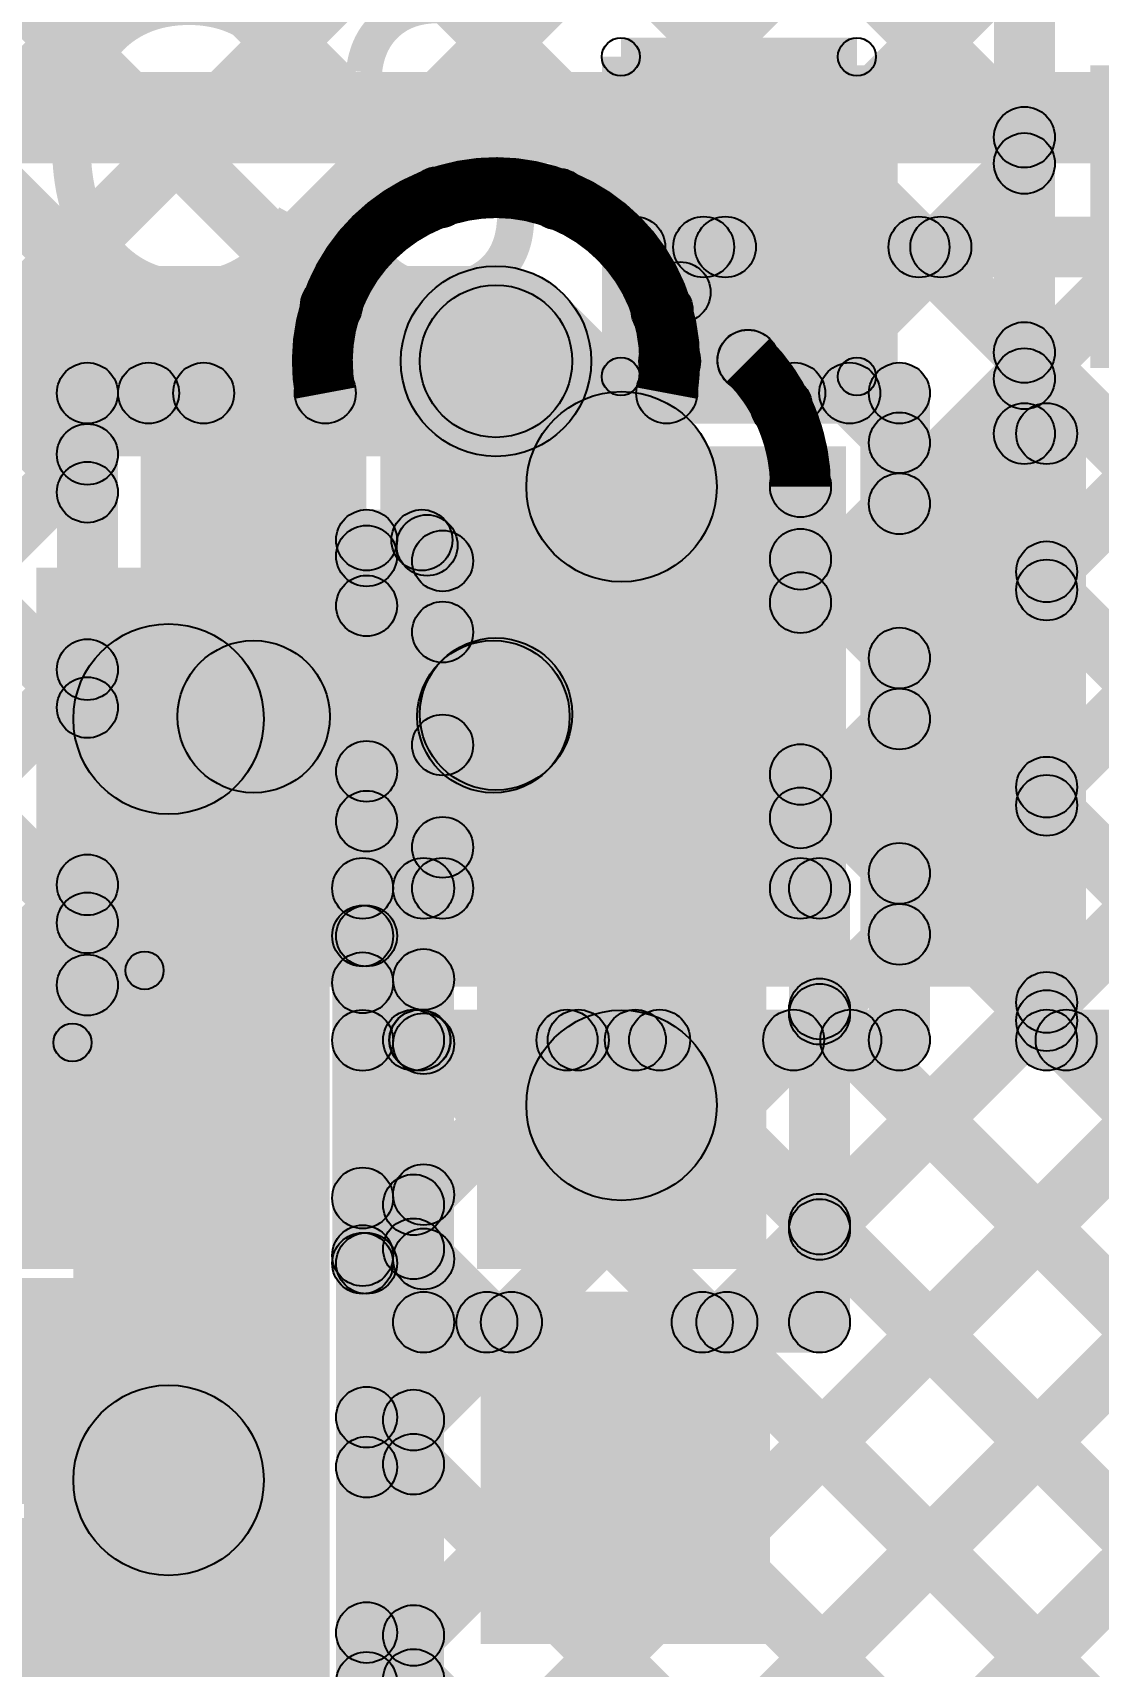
# Model space of a CAD drawing. Header units: millimetres. Extents: x -0.28 to 3.03, y -0.05 to 3.12.
# Drawn here: x 0.4702 to 0.6101, y 2.2926 to 2.5072 of the extents above; entities that cross this region are included whole.
import ezdxf

# ---------------------------------------------------------------- set-up
doc = ezdxf.new("R2010")
doc.units = ezdxf.units.MM
doc.header["$MEASUREMENT"] = 0
for name, color, linetype in [('BottomLayer', 5, 'Continuous'), ('BottomPaste', 16, 'Continuous'), ('BottomSolder', 6, 'Continuous'), ('TopLayer', 1, 'Continuous'), ('TopOverlay', 2, 'Continuous'), ('TopPaste', 8, 'Continuous'), ('TopSolder', 216, 'Continuous'), ('ViaHoleLayer', 16, 'Continuous')]:
    doc.layers.add(name, color=color, linetype=linetype)

# ---------------------------------------------------------------- blocks, each defined once
blk = doc.blocks.new('32_TQFP__7X7__28')
at = {"layer": 'TopLayer'}
for points in [[(0.03642, 0.19882), (0.05807, 0.19882), (0.05807, 0.13583), (0.03642, 0.13583)], [(0.06791, 0.19882), (0.08957, 0.19882), (0.08957, 0.13583), (0.06791, 0.13583)], [(0.09941, 0.19882), (0.12106, 0.19882), (0.12106, 0.13583), (0.09941, 0.13583)], [(0.13583, 0.12106), (0.19882, 0.12106), (0.19882, 0.09941), (0.13583, 0.09941)], [(0.13583, 0.08957), (0.19882, 0.08957), (0.19882, 0.06791), (0.13583, 0.06791)], [(0.13583, 0.05807), (0.19882, 0.05807), (0.19882, 0.03642), (0.13583, 0.03642)], [(0.13583, 0.02657), (0.19882, 0.02657), (0.19882, 0.00492), (0.13583, 0.00492)]]:
    blk.add_hatch(color=1, dxfattribs=at).paths.add_polyline_path(points)
at = {"layer": 'TopOverlay'}
h = blk.add_hatch(color=2, dxfattribs=at)
edge = h.paths.add_edge_path()
edge.add_arc((0.12451, 0.13402), 0.0025, 0, 360)
blk.add_hatch(color=2, dxfattribs=at).paths.add_polyline_path([(0.12274, 0.13226), (0.12628, 0.13579), (0.13575, 0.12632), (0.13221, 0.12279)])
h = blk.add_hatch(color=2, dxfattribs=at)
edge = h.paths.add_edge_path()
edge.add_arc((0.13398, 0.12455), 0.0025, 0, 360)
at = {"layer": 'TopPaste'}
for points in [[(0.03642, 0.19882), (0.05807, 0.19882), (0.05807, 0.13583), (0.03642, 0.13583)], [(0.06791, 0.19882), (0.08957, 0.19882), (0.08957, 0.13583), (0.06791, 0.13583)], [(0.09941, 0.19882), (0.12106, 0.19882), (0.12106, 0.13583), (0.09941, 0.13583)], [(0.13583, 0.12106), (0.19882, 0.12106), (0.19882, 0.09941), (0.13583, 0.09941)], [(0.13583, 0.08957), (0.19882, 0.08957), (0.19882, 0.06791), (0.13583, 0.06791)], [(0.13583, 0.05807), (0.19882, 0.05807), (0.19882, 0.03642), (0.13583, 0.03642)], [(0.13583, 0.02657), (0.19882, 0.02657), (0.19882, 0.00492), (0.13583, 0.00492)]]:
    blk.add_hatch(color=8, dxfattribs=at).paths.add_polyline_path(points)
at = {"layer": 'TopSolder'}
for points in [[(0.03242, 0.20282), (0.06207, 0.20282), (0.06207, 0.13183), (0.03242, 0.13183)], [(0.06391, 0.20282), (0.09357, 0.20282), (0.09357, 0.13183), (0.06391, 0.13183)], [(0.09541, 0.20282), (0.12506, 0.20282), (0.12506, 0.13183), (0.09541, 0.13183)], [(0.13183, 0.12506), (0.20282, 0.12506), (0.20282, 0.09541), (0.13183, 0.09541)], [(0.13183, 0.09357), (0.20282, 0.09357), (0.20282, 0.06391), (0.13183, 0.06391)], [(0.13183, 0.06207), (0.20282, 0.06207), (0.20282, 0.03242), (0.13183, 0.03242)], [(0.13183, 0.03057), (0.20282, 0.03057), (0.20282, 0.00092), (0.13183, 0.00092)]]:
    blk.add_hatch(color=216, dxfattribs=at).paths.add_polyline_path(points)
at = {"layer": 'TopOverlay'}
for centre in [(0.12451, 0.13402), (0.13398, 0.12455)]:
    blk.add_circle(centre, 0.0025, dxfattribs=at)
blk = doc.blocks.new('R__0603_B_60')
at = {"layer": 'BottomLayer'}
for points in [[(-0.045, -0.0175), (-0.045, 0.0175), (-0.015, 0.0175), (-0.015, -0.0175)], [(0.015, -0.0175), (0.015, 0.0175), (0.045, 0.0175), (0.045, -0.0175)]]:
    blk.add_hatch(color=5, dxfattribs=at).paths.add_polyline_path(points)
at = {"layer": 'BottomPaste'}
for points in [[(-0.045, -0.0175), (-0.045, 0.0175), (-0.015, 0.0175), (-0.015, -0.0175)], [(0.015, -0.0175), (0.015, 0.0175), (0.045, 0.0175), (0.045, -0.0175)]]:
    blk.add_hatch(color=16, dxfattribs=at).paths.add_polyline_path(points)
at = {"layer": 'BottomSolder'}
for points in [[(-0.049, -0.0215), (-0.049, 0.0215), (-0.011, 0.0215), (-0.011, -0.0215)], [(0.011, -0.0215), (0.011, 0.0215), (0.049, 0.0215), (0.049, -0.0215)]]:
    blk.add_hatch(color=6, dxfattribs=at).paths.add_polyline_path(points)
blk = doc.blocks.new('R__0603_B_61')
at = {"layer": 'BottomLayer'}
for points in [[(-0.045, -0.0175), (-0.045, 0.0175), (-0.015, 0.0175), (-0.015, -0.0175)], [(0.015, -0.0175), (0.015, 0.0175), (0.045, 0.0175), (0.045, -0.0175)]]:
    blk.add_hatch(color=5, dxfattribs=at).paths.add_polyline_path(points)
at = {"layer": 'BottomPaste'}
for points in [[(-0.045, -0.0175), (-0.045, 0.0175), (-0.015, 0.0175), (-0.015, -0.0175)], [(0.015, -0.0175), (0.015, 0.0175), (0.045, 0.0175), (0.045, -0.0175)]]:
    blk.add_hatch(color=16, dxfattribs=at).paths.add_polyline_path(points)
at = {"layer": 'BottomSolder'}
for points in [[(-0.049, -0.0215), (-0.049, 0.0215), (-0.011, 0.0215), (-0.011, -0.0215)], [(0.011, -0.0215), (0.011, 0.0215), (0.049, 0.0215), (0.049, -0.0215)]]:
    blk.add_hatch(color=6, dxfattribs=at).paths.add_polyline_path(points)
blk = doc.blocks.new('C__0603_B_100')
at = {"layer": 'BottomLayer'}
for points in [[(-0.045, -0.0175), (-0.045, 0.0175), (-0.015, 0.0175), (-0.015, -0.0175)], [(0.015, -0.0175), (0.015, 0.0175), (0.045, 0.0175), (0.045, -0.0175)]]:
    blk.add_hatch(color=5, dxfattribs=at).paths.add_polyline_path(points)
at = {"layer": 'BottomPaste'}
for points in [[(-0.045, -0.0175), (-0.045, 0.0175), (-0.015, 0.0175), (-0.015, -0.0175)], [(0.015, -0.0175), (0.015, 0.0175), (0.045, 0.0175), (0.045, -0.0175)]]:
    blk.add_hatch(color=16, dxfattribs=at).paths.add_polyline_path(points)
at = {"layer": 'BottomSolder'}
for points in [[(-0.04736, -0.01986), (-0.04736, 0.01986), (-0.01264, 0.01986), (-0.01264, -0.01986)], [(0.01264, -0.01986), (0.01264, 0.01986), (0.04736, 0.01986), (0.04736, -0.01986)]]:
    blk.add_hatch(color=6, dxfattribs=at).paths.add_polyline_path(points)
blk = doc.blocks.new('C__0603_112')
at = {"layer": 'TopLayer'}
for points in [[(-0.015, 0.0175), (-0.015, -0.0175), (-0.045, -0.0175), (-0.045, 0.0175)], [(0.045, 0.0175), (0.045, -0.0175), (0.015, -0.0175), (0.015, 0.0175)]]:
    blk.add_hatch(color=1, dxfattribs=at).paths.add_polyline_path(points)
at = {"layer": 'TopOverlay'}
h = blk.add_hatch(color=2, dxfattribs=at)
edge = h.paths.add_edge_path()
edge.add_arc((-0.049, 0.021), 0.0025, 0, 360)
h = blk.add_hatch(color=2, dxfattribs=at)
edge = h.paths.add_edge_path()
edge.add_arc((-0.049, 0.021), 0.0025, 0, 360)
for points in [[(-0.049, 0.0185), (-0.049, 0.0235), (-0.018, 0.0235), (-0.018, 0.0185)], [(0.018, 0.0185), (0.018, 0.0235), (0.049, 0.0235), (0.049, 0.0185)], [(-0.0465, -0.021), (-0.0515, -0.021), (-0.0515, 0.021), (-0.0465, 0.021)], [(0.0515, -0.021), (0.0465, -0.021), (0.0465, 0.021), (0.0515, 0.021)], [(-0.049, -0.0235), (-0.049, -0.0185), (-0.018, -0.0185), (-0.018, -0.0235)], [(0.018, -0.0235), (0.018, -0.0185), (0.049, -0.0185), (0.049, -0.0235)]]:
    blk.add_hatch(color=2, dxfattribs=at).paths.add_polyline_path(points)
h = blk.add_hatch(color=2, dxfattribs=at)
edge = h.paths.add_edge_path()
edge.add_arc((-0.018, 0.021), 0.0025, 0, 360)
h = blk.add_hatch(color=2, dxfattribs=at)
edge = h.paths.add_edge_path()
edge.add_arc((0.018, 0.021), 0.0025, 0, 360)
h = blk.add_hatch(color=2, dxfattribs=at)
edge = h.paths.add_edge_path()
edge.add_arc((0.049, 0.021), 0.0025, 0, 360)
h = blk.add_hatch(color=2, dxfattribs=at)
edge = h.paths.add_edge_path()
edge.add_arc((0.049, 0.021), 0.0025, 0, 360)
h = blk.add_hatch(color=2, dxfattribs=at)
edge = h.paths.add_edge_path()
edge.add_arc((-0.049, -0.021), 0.0025, 0, 360)
h = blk.add_hatch(color=2, dxfattribs=at)
edge = h.paths.add_edge_path()
edge.add_arc((-0.049, -0.021), 0.0025, 0, 360)
h = blk.add_hatch(color=2, dxfattribs=at)
edge = h.paths.add_edge_path()
edge.add_arc((-0.018, -0.021), 0.0025, 0, 360)
h = blk.add_hatch(color=2, dxfattribs=at)
edge = h.paths.add_edge_path()
edge.add_arc((0.018, -0.021), 0.0025, 0, 360)
h = blk.add_hatch(color=2, dxfattribs=at)
edge = h.paths.add_edge_path()
edge.add_arc((0.049, -0.021), 0.0025, 0, 360)
h = blk.add_hatch(color=2, dxfattribs=at)
edge = h.paths.add_edge_path()
edge.add_arc((0.049, -0.021), 0.0025, 0, 360)
at = {"layer": 'TopPaste'}
for points in [[(-0.015, 0.0175), (-0.015, -0.0175), (-0.045, -0.0175), (-0.045, 0.0175)], [(0.045, 0.0175), (0.045, -0.0175), (0.015, -0.0175), (0.015, 0.0175)]]:
    blk.add_hatch(color=8, dxfattribs=at).paths.add_polyline_path(points)
at = {"layer": 'TopSolder'}
for points in [[(-0.01264, 0.01986), (-0.01264, -0.01986), (-0.04736, -0.01986), (-0.04736, 0.01986)], [(0.04736, 0.01986), (0.04736, -0.01986), (0.01264, -0.01986), (0.01264, 0.01986)]]:
    blk.add_hatch(color=216, dxfattribs=at).paths.add_polyline_path(points)
at = {"layer": 'TopOverlay'}
for centre in [(-0.049, 0.021), (-0.049, 0.021), (-0.018, 0.021), (0.018, 0.021), (0.049, 0.021), (0.049, 0.021), (-0.049, -0.021), (-0.049, -0.021), (-0.018, -0.021), (0.018, -0.021), (0.049, -0.021), (0.049, -0.021)]:
    blk.add_circle(centre, 0.0025, dxfattribs=at)

msp = doc.modelspace()

# ---------------------------------------------------------------- hatches: boundary and pattern name
at = {"layer": 'BottomLayer'}
for points in [[(0.57324, 2.25917), (0.56758, 2.26483), (0.93467, 2.63192), (0.94033, 2.62626)], [(0.039, 2.49), (0.039, 2.502), (0.777, 2.502), (0.777, 2.49)], [(0.54923, 2.475), (0.54923, 2.483), (0.777, 2.483), (0.777, 2.475)], [(0.43995, 2.15417), (0.43429, 2.15983), (0.75629, 2.48183), (0.76195, 2.47617)], [(0.52522, 2.26773), (0.51957, 2.27338), (0.72801, 2.48183), (0.73367, 2.47617)], [(0.54641, 2.47617), (0.55206, 2.48183), (0.56692, 2.46697), (0.56126, 2.46131)], [(0.55801, 2.47022), (0.55235, 2.47588), (0.5583, 2.48183), (0.56396, 2.47617)], [(0.55544, 2.47617), (0.5611, 2.48183), (0.68687, 2.35605), (0.68121, 2.3504)], [(0.57131, 2.45524), (0.56566, 2.4609), (0.58659, 2.48183), (0.59225, 2.47617)], [(0.57382, 2.42946), (0.56816, 2.43512), (0.61487, 2.48183), (0.62053, 2.47617)], [(0.57382, 2.40118), (0.56816, 2.40684), (0.64316, 2.48183), (0.64881, 2.47617)], [(0.57632, 2.34711), (0.57066, 2.35277), (0.69973, 2.48183), (0.70538, 2.47617)], [(0.57632, 2.37539), (0.57066, 2.38105), (0.67144, 2.48183), (0.6771, 2.47617)], [(0.58372, 2.47617), (0.58938, 2.48183), (0.70916, 2.36205), (0.7035, 2.3564)], [(0.304, 2.4515), (0.304, 2.4765), (0.531, 2.4765), (0.531, 2.4515)], [(0.52216, 2.45516), (0.53984, 2.47284), (0.55633, 2.45635), (0.53865, 2.43867)], [(0.55999, 2.36626), (0.53499, 2.36626), (0.53499, 2.44751), (0.55999, 2.44751)], [(0.57499, 2.39476), (0.56699, 2.39476), (0.56699, 2.44751), (0.57499, 2.44751)], [(0.514, 2.4365), (0.514, 2.4445), (0.52127, 2.4445), (0.52127, 2.4365)], [(0.51683, 2.42904), (0.51117, 2.4347), (0.51912, 2.44264), (0.52478, 2.43699)], [(0.51844, 2.43767), (0.52409, 2.44333), (0.52682, 2.4406), (0.52116, 2.43494)], [(0.518, 2.3885), (0.51, 2.3885), (0.51, 2.4405), (0.518, 2.4405)], [(0.51117, 2.43559), (0.51683, 2.44124), (0.52682, 2.43125), (0.52116, 2.42559)], [(0.56816, 2.43516), (0.57382, 2.44082), (0.67927, 2.33537), (0.67361, 2.32971)], [(0.52799, 2.39476), (0.51999, 2.39476), (0.51999, 2.43777), (0.52799, 2.43777)], [(0.5005, 2.317), (0.4755, 2.317), (0.4755, 2.417), (0.5005, 2.417)], [(0.51683, 2.40075), (0.51117, 2.40641), (0.52116, 2.4164), (0.52682, 2.41075)], [(0.51117, 2.4073), (0.51683, 2.41296), (0.52682, 2.40297), (0.52116, 2.39731)], [(0.56816, 2.40688), (0.57382, 2.41254), (0.72153, 2.26483), (0.71587, 2.25917)], [(0.51749, 2.3885), (0.50949, 2.3885), (0.50949, 2.39476), (0.51749, 2.39476)], [(0.52549, 2.33776), (0.51749, 2.33776), (0.51749, 2.39476), (0.52549, 2.39476)], [(0.57749, 2.33776), (0.56949, 2.33776), (0.56949, 2.39476), (0.57749, 2.39476)], [(0.51749, 2.3455), (0.50949, 2.3455), (0.50949, 2.3885), (0.51749, 2.3885)], [(0.51632, 2.37196), (0.51066, 2.37762), (0.51866, 2.38562), (0.52432, 2.37996)], [(0.51066, 2.37953), (0.51632, 2.38518), (0.52432, 2.37718), (0.51866, 2.37153)], [(0.57066, 2.37609), (0.57632, 2.38175), (0.69324, 2.26483), (0.68759, 2.25917)], [(0.51632, 2.34368), (0.51066, 2.34934), (0.51866, 2.35734), (0.52432, 2.35168)], [(0.51066, 2.35124), (0.51632, 2.3569), (0.52432, 2.3489), (0.51866, 2.34324)], [(0.57066, 2.34781), (0.57632, 2.35347), (0.66496, 2.26483), (0.6593, 2.25917)], [(0.518, 2.2885), (0.51, 2.2885), (0.51, 2.3455), (0.518, 2.3455)], [(0.52149, 2.33376), (0.52149, 2.34176), (0.57349, 2.34176), (0.57349, 2.33376)], [(0.51683, 2.3159), (0.51117, 2.32156), (0.5302, 2.34059), (0.53586, 2.33493)], [(0.51683, 2.28762), (0.51117, 2.29327), (0.55849, 2.34059), (0.56414, 2.33493)], [(0.52697, 2.33493), (0.53263, 2.34059), (0.60839, 2.26483), (0.60273, 2.25917)], [(0.55526, 2.33493), (0.56091, 2.34059), (0.63667, 2.26483), (0.63102, 2.25917)], [(0.51117, 2.32245), (0.51683, 2.32811), (0.58011, 2.26483), (0.57445, 2.25917)], [(0.5005, 2.27817), (0.4755, 2.27817), (0.4755, 2.317), (0.5005, 2.317)], [(0.51117, 2.29417), (0.51683, 2.29982), (0.55318, 2.26347), (0.54752, 2.25782)]]:
    msp.add_hatch(color=5, dxfattribs=at).paths.add_polyline_path(points)
h = msp.add_hatch(color=5, dxfattribs=at)
edge = h.paths.add_edge_path()
edge.add_arc((0.54923, 2.479), 0.004, 0, 360)
h = msp.add_hatch(color=5, dxfattribs=at)
edge = h.paths.add_edge_path()
edge.add_arc((0.54923, 2.479), 0.004, 0, 360)
h = msp.add_hatch(color=5, dxfattribs=at)
edge = h.paths.add_edge_path()
edge.add_arc((0.55827, 2.479), 0.004, 0, 360)
h = msp.add_hatch(color=5, dxfattribs=at)
edge = h.paths.add_edge_path()
edge.add_arc((0.56113, 2.479), 0.004, 0, 360)
h = msp.add_hatch(color=5, dxfattribs=at)
edge = h.paths.add_edge_path()
edge.add_arc((0.58655, 2.479), 0.004, 0, 360)
h = msp.add_hatch(color=5, dxfattribs=at)
edge = h.paths.add_edge_path()
edge.add_arc((0.58942, 2.479), 0.004, 0, 360)
h = msp.add_hatch(color=5, dxfattribs=at)
edge = h.paths.add_edge_path()
edge.add_arc((0.55518, 2.47305), 0.004, 0, 360)
h = msp.add_hatch(color=5, dxfattribs=at)
edge = h.paths.add_edge_path()
edge.add_arc((0.531, 2.464), 0.0125, 0, 360)
h = msp.add_hatch(color=5, dxfattribs=at)
edge = h.paths.add_edge_path()
edge.add_arc((0.531, 2.464), 0.0125, 0, 360)
h = msp.add_hatch(color=5, dxfattribs=at)
edge = h.paths.add_edge_path()
edge.add_arc((0.531, 2.464), 0.01181, 0, 360)
h = msp.add_hatch(color=5, dxfattribs=at)
edge = h.paths.add_edge_path()
edge.add_arc((0.56409, 2.46414), 0.004, 0, 360)
h = msp.add_hatch(color=5, dxfattribs=at)
edge = h.paths.add_edge_path()
edge.add_arc((0.56409, 2.46414), 0.004, 0, 360)
h = msp.add_hatch(color=5, dxfattribs=at)
edge = h.paths.add_edge_path()
edge.add_arc((0.56411, 2.46412), 0.004, 0, 360)
h = msp.add_hatch(color=5, dxfattribs=at)
edge = h.paths.add_edge_path()
edge.add_arc((0.56849, 2.45807), 0.004, 0, 360)
h = msp.add_hatch(color=5, dxfattribs=at)
edge = h.paths.add_edge_path()
edge.add_arc((0.54749, 2.44751), 0.0125, 0, 360)
h = msp.add_hatch(color=5, dxfattribs=at)
edge = h.paths.add_edge_path()
edge.add_arc((0.54749, 2.44751), 0.0125, 0, 360)
h = msp.add_hatch(color=5, dxfattribs=at)
edge = h.paths.add_edge_path()
edge.add_arc((0.57099, 2.44751), 0.004, 0, 360)
h = msp.add_hatch(color=5, dxfattribs=at)
edge = h.paths.add_edge_path()
edge.add_arc((0.57099, 2.44751), 0.004, 0, 360)
h = msp.add_hatch(color=5, dxfattribs=at)
edge = h.paths.add_edge_path()
edge.add_arc((0.57099, 2.44751), 0.004, 0, 360)
h = msp.add_hatch(color=5, dxfattribs=at)
edge = h.paths.add_edge_path()
edge.add_arc((0.514, 2.4405), 0.004, 0, 360)
h = msp.add_hatch(color=5, dxfattribs=at)
edge = h.paths.add_edge_path()
edge.add_arc((0.514, 2.4405), 0.004, 0, 360)
h = msp.add_hatch(color=5, dxfattribs=at)
edge = h.paths.add_edge_path()
edge.add_arc((0.52127, 2.4405), 0.004, 0, 360)
h = msp.add_hatch(color=5, dxfattribs=at)
edge = h.paths.add_edge_path()
edge.add_arc((0.52127, 2.4405), 0.004, 0, 360)
h = msp.add_hatch(color=5, dxfattribs=at)
edge = h.paths.add_edge_path()
edge.add_arc((0.514, 2.43842), 0.004, 0, 360)
h = msp.add_hatch(color=5, dxfattribs=at)
edge = h.paths.add_edge_path()
edge.add_arc((0.52195, 2.43982), 0.004, 0, 360)
h = msp.add_hatch(color=5, dxfattribs=at)
edge = h.paths.add_edge_path()
edge.add_arc((0.52399, 2.43777), 0.004, 0, 360)
h = msp.add_hatch(color=5, dxfattribs=at)
edge = h.paths.add_edge_path()
edge.add_arc((0.52399, 2.43777), 0.004, 0, 360)
h = msp.add_hatch(color=5, dxfattribs=at)
edge = h.paths.add_edge_path()
edge.add_arc((0.57099, 2.43799), 0.004, 0, 360)
h = msp.add_hatch(color=5, dxfattribs=at)
edge = h.paths.add_edge_path()
edge.add_arc((0.514, 2.43187), 0.004, 0, 360)
h = msp.add_hatch(color=5, dxfattribs=at)
edge = h.paths.add_edge_path()
edge.add_arc((0.57099, 2.43229), 0.004, 0, 360)
h = msp.add_hatch(color=5, dxfattribs=at)
edge = h.paths.add_edge_path()
edge.add_arc((0.52399, 2.42842), 0.004, 0, 360)
h = msp.add_hatch(color=5, dxfattribs=at)
edge = h.paths.add_edge_path()
edge.add_arc((0.488, 2.417), 0.0125, 0, 360)
h = msp.add_hatch(color=5, dxfattribs=at)
edge = h.paths.add_edge_path()
edge.add_arc((0.52399, 2.41358), 0.004, 0, 360)
h = msp.add_hatch(color=5, dxfattribs=at)
edge = h.paths.add_edge_path()
edge.add_arc((0.514, 2.41013), 0.004, 0, 360)
h = msp.add_hatch(color=5, dxfattribs=at)
edge = h.paths.add_edge_path()
edge.add_arc((0.57099, 2.40971), 0.004, 0, 360)
h = msp.add_hatch(color=5, dxfattribs=at)
edge = h.paths.add_edge_path()
edge.add_arc((0.57099, 2.40401), 0.004, 0, 360)
h = msp.add_hatch(color=5, dxfattribs=at)
edge = h.paths.add_edge_path()
edge.add_arc((0.514, 2.40358), 0.004, 0, 360)
h = msp.add_hatch(color=5, dxfattribs=at)
edge = h.paths.add_edge_path()
edge.add_arc((0.52399, 2.40014), 0.004, 0, 360)
h = msp.add_hatch(color=5, dxfattribs=at)
edge = h.paths.add_edge_path()
edge.add_arc((0.51349, 2.39476), 0.004, 0, 360)
h = msp.add_hatch(color=5, dxfattribs=at)
edge = h.paths.add_edge_path()
edge.add_arc((0.52149, 2.39476), 0.004, 0, 360)
h = msp.add_hatch(color=5, dxfattribs=at)
edge = h.paths.add_edge_path()
edge.add_arc((0.52399, 2.39476), 0.004, 0, 360)
h = msp.add_hatch(color=5, dxfattribs=at)
edge = h.paths.add_edge_path()
edge.add_arc((0.57099, 2.39476), 0.004, 0, 360)
h = msp.add_hatch(color=5, dxfattribs=at)
edge = h.paths.add_edge_path()
edge.add_arc((0.57349, 2.39476), 0.004, 0, 360)
h = msp.add_hatch(color=5, dxfattribs=at)
edge = h.paths.add_edge_path()
edge.add_arc((0.51349, 2.3885), 0.004, 0, 360)
h = msp.add_hatch(color=5, dxfattribs=at)
edge = h.paths.add_edge_path()
edge.add_arc((0.51349, 2.3885), 0.004, 0, 360)
h = msp.add_hatch(color=5, dxfattribs=at)
edge = h.paths.add_edge_path()
edge.add_arc((0.514, 2.3885), 0.004, 0, 360)
h = msp.add_hatch(color=5, dxfattribs=at)
edge = h.paths.add_edge_path()
edge.add_arc((0.52149, 2.38279), 0.004, 0, 360)
h = msp.add_hatch(color=5, dxfattribs=at)
edge = h.paths.add_edge_path()
edge.add_arc((0.51349, 2.38235), 0.004, 0, 360)
h = msp.add_hatch(color=5, dxfattribs=at)
edge = h.paths.add_edge_path()
edge.add_arc((0.57349, 2.37892), 0.004, 0, 360)
h = msp.add_hatch(color=5, dxfattribs=at)
edge = h.paths.add_edge_path()
edge.add_arc((0.57349, 2.37822), 0.004, 0, 360)
h = msp.add_hatch(color=5, dxfattribs=at)
edge = h.paths.add_edge_path()
edge.add_arc((0.51349, 2.37479), 0.004, 0, 360)
h = msp.add_hatch(color=5, dxfattribs=at)
edge = h.paths.add_edge_path()
edge.add_arc((0.52149, 2.37435), 0.004, 0, 360)
h = msp.add_hatch(color=5, dxfattribs=at)
edge = h.paths.add_edge_path()
edge.add_arc((0.54749, 2.36626), 0.0125, 0, 360)
h = msp.add_hatch(color=5, dxfattribs=at)
edge = h.paths.add_edge_path()
edge.add_arc((0.52149, 2.35451), 0.004, 0, 360)
h = msp.add_hatch(color=5, dxfattribs=at)
edge = h.paths.add_edge_path()
edge.add_arc((0.51349, 2.35407), 0.004, 0, 360)
h = msp.add_hatch(color=5, dxfattribs=at)
edge = h.paths.add_edge_path()
edge.add_arc((0.57349, 2.35064), 0.004, 0, 360)
h = msp.add_hatch(color=5, dxfattribs=at)
edge = h.paths.add_edge_path()
edge.add_arc((0.57349, 2.34994), 0.004, 0, 360)
h = msp.add_hatch(color=5, dxfattribs=at)
edge = h.paths.add_edge_path()
edge.add_arc((0.51349, 2.34651), 0.004, 0, 360)
h = msp.add_hatch(color=5, dxfattribs=at)
edge = h.paths.add_edge_path()
edge.add_arc((0.52149, 2.34607), 0.004, 0, 360)
h = msp.add_hatch(color=5, dxfattribs=at)
edge = h.paths.add_edge_path()
edge.add_arc((0.51349, 2.3455), 0.004, 0, 360)
h = msp.add_hatch(color=5, dxfattribs=at)
edge = h.paths.add_edge_path()
edge.add_arc((0.514, 2.3455), 0.004, 0, 360)
h = msp.add_hatch(color=5, dxfattribs=at)
edge = h.paths.add_edge_path()
edge.add_arc((0.52149, 2.33776), 0.004, 0, 360)
h = msp.add_hatch(color=5, dxfattribs=at)
edge = h.paths.add_edge_path()
edge.add_arc((0.52149, 2.33776), 0.004, 0, 360)
h = msp.add_hatch(color=5, dxfattribs=at)
edge = h.paths.add_edge_path()
edge.add_arc((0.5298, 2.33776), 0.004, 0, 360)
h = msp.add_hatch(color=5, dxfattribs=at)
edge = h.paths.add_edge_path()
edge.add_arc((0.53303, 2.33776), 0.004, 0, 360)
h = msp.add_hatch(color=5, dxfattribs=at)
edge = h.paths.add_edge_path()
edge.add_arc((0.55809, 2.33776), 0.004, 0, 360)
h = msp.add_hatch(color=5, dxfattribs=at)
edge = h.paths.add_edge_path()
edge.add_arc((0.56132, 2.33776), 0.004, 0, 360)
h = msp.add_hatch(color=5, dxfattribs=at)
edge = h.paths.add_edge_path()
edge.add_arc((0.57349, 2.33776), 0.004, 0, 360)
h = msp.add_hatch(color=5, dxfattribs=at)
edge = h.paths.add_edge_path()
edge.add_arc((0.57349, 2.33776), 0.004, 0, 360)
h = msp.add_hatch(color=5, dxfattribs=at)
edge = h.paths.add_edge_path()
edge.add_arc((0.488, 2.317), 0.0125, 0, 360)
h = msp.add_hatch(color=5, dxfattribs=at)
edge = h.paths.add_edge_path()
edge.add_arc((0.488, 2.317), 0.0125, 0, 360)
h = msp.add_hatch(color=5, dxfattribs=at)
edge = h.paths.add_edge_path()
edge.add_arc((0.514, 2.32528), 0.004, 0, 360)
h = msp.add_hatch(color=5, dxfattribs=at)
edge = h.paths.add_edge_path()
edge.add_arc((0.514, 2.31873), 0.004, 0, 360)
h = msp.add_hatch(color=5, dxfattribs=at)
edge = h.paths.add_edge_path()
edge.add_arc((0.514, 2.29699), 0.004, 0, 360)
h = msp.add_hatch(color=5, dxfattribs=at)
edge = h.paths.add_edge_path()
edge.add_arc((0.514, 2.29045), 0.004, 0, 360)
at = {"layer": 'TopLayer'}
for points in [[(0.0482, 3.0117), (0.05385, 3.01736), (0.60323, 2.46798), (0.59757, 2.46232)], [(0.0482, 2.98342), (0.05385, 2.98907), (0.58029, 2.46264), (0.57463, 2.45698)], [(0.0482, 2.95513), (0.05385, 2.96079), (0.52628, 2.48836), (0.52063, 2.4827)], [(0.0482, 2.92685), (0.05385, 2.9325), (0.51222, 2.47414), (0.50656, 2.46848)], [(0.0482, 2.89856), (0.05385, 2.90422), (0.49543, 2.46264), (0.48978, 2.45698)], [(0.0482, 2.87028), (0.05385, 2.87593), (0.48017, 2.44962), (0.47451, 2.44396)], [(0.0482, 2.84199), (0.05385, 2.84765), (0.48017, 2.42134), (0.47451, 2.41568)], [(0.0482, 2.81371), (0.05385, 2.81937), (0.48017, 2.39305), (0.47451, 2.3874)], [(0.22307, 2.24841), (0.21741, 2.25407), (0.72053, 2.75719), (0.72618, 2.75153)], [(0.37734, 2.3744), (0.37168, 2.38006), (0.57258, 2.58096), (0.57824, 2.5753)], [(0.4882, 2.45698), (0.48255, 2.46264), (0.57258, 2.55267), (0.57824, 2.54702)], [(0.54198, 2.48248), (0.53632, 2.48813), (0.57258, 2.52439), (0.57824, 2.51873)], [(0.55564, 2.46785), (0.54998, 2.47351), (0.59131, 2.51483), (0.59697, 2.50918)], [(0.579, 2.50918), (0.58466, 2.51483), (0.60323, 2.49626), (0.59757, 2.49061)], [(0.6044, 2.45449), (0.5964, 2.45449), (0.5964, 2.51149), (0.6044, 2.51149)], [(0.57305, 2.45698), (0.5674, 2.46264), (0.59757, 2.49281), (0.60323, 2.48716)], [(0.47734, 2.45581), (0.47734, 2.46381), (0.50858, 2.46381), (0.50858, 2.45581)], [(0.541, 2.41765), (0.521, 2.41765), (0.521, 2.464), (0.541, 2.464)], [(0.55342, 2.45581), (0.55342, 2.46381), (0.58398, 2.46381), (0.58398, 2.45581)], [(0.58681, 2.44245), (0.58116, 2.44811), (0.59757, 2.46453), (0.60323, 2.45887)], [(0.48134, 2.38205), (0.47334, 2.38205), (0.47334, 2.45981), (0.48134, 2.45981)], [(0.58798, 2.37482), (0.57998, 2.37482), (0.57998, 2.45981), (0.58798, 2.45981)], [(0.58116, 2.45046), (0.58681, 2.45611), (0.60615, 2.43677), (0.60049, 2.43112)], [(0.41045, 2.37922), (0.40479, 2.38488), (0.47451, 2.4546), (0.48017, 2.44895)], [(0.60732, 2.37482), (0.59932, 2.37482), (0.59932, 2.45449), (0.60732, 2.45449)], [(0.58681, 2.41417), (0.58116, 2.41983), (0.60049, 2.43917), (0.60615, 2.43351)], [(0.58116, 2.42217), (0.58681, 2.42783), (0.60615, 2.40849), (0.60049, 2.40283)], [(0.43873, 2.37922), (0.43307, 2.38488), (0.47451, 2.42632), (0.48017, 2.42066)], [(0.53773, 2.41024), (0.52359, 2.42438), (0.52393, 2.42472), (0.53807, 2.41058)], [(0.50917, 2.267), (0.48917, 2.267), (0.48917, 2.41731), (0.50917, 2.41731)], [(0.58681, 2.38589), (0.58116, 2.39154), (0.60049, 2.41088), (0.60615, 2.40522)], [(0.58116, 2.39389), (0.58681, 2.39954), (0.60615, 2.38021), (0.60049, 2.37455)], [(0.46701, 2.37922), (0.46136, 2.38488), (0.47451, 2.39803), (0.48017, 2.39238)], [(0.39958, 2.37805), (0.39958, 2.38605), (0.47734, 2.38605), (0.47734, 2.37805)], [(0.52299, 2.29378), (0.51734, 2.29944), (0.60049, 2.3826), (0.60615, 2.37694)], [(0.60049, 2.37455), (0.60615, 2.38021), (0.60871, 2.37765), (0.60305, 2.37199)], [(0.52099, 2.37082), (0.52099, 2.37882), (0.54033, 2.37882), (0.54033, 2.37082)], [(0.54033, 2.37082), (0.54033, 2.37882), (0.55249, 2.37882), (0.55249, 2.37082)], [(0.54033, 2.37082), (0.54033, 2.37882), (0.55249, 2.37882), (0.55249, 2.37082)], [(0.55249, 2.37082), (0.55249, 2.37882), (0.58398, 2.37882), (0.58398, 2.37082)], [(0.60332, 2.37082), (0.60332, 2.37882), (0.63482, 2.37882), (0.63482, 2.37082)], [(0.49791, 2.21213), (0.49225, 2.21779), (0.65211, 2.37765), (0.65777, 2.37199)], [(0.51205, 2.19799), (0.5064, 2.20365), (0.6804, 2.37765), (0.68605, 2.37199)], [(0.52299, 2.32207), (0.51734, 2.32772), (0.56726, 2.37765), (0.57292, 2.37199)], [(0.52299, 2.35035), (0.51734, 2.35601), (0.53897, 2.37765), (0.54463, 2.37199)], [(0.5182, 2.37199), (0.52386, 2.37765), (0.67979, 2.22171), (0.67414, 2.21605)], [(0.52461, 2.26712), (0.51896, 2.27278), (0.62383, 2.37765), (0.62948, 2.37199)], [(0.54649, 2.37199), (0.55214, 2.37765), (0.67979, 2.24999), (0.67414, 2.24434)], [(0.57477, 2.37199), (0.58043, 2.37765), (0.67979, 2.27828), (0.67414, 2.27262)], [(0.60305, 2.37199), (0.60871, 2.37765), (0.67979, 2.30656), (0.67414, 2.3009)], [(0.52417, 2.27591), (0.51617, 2.27591), (0.51617, 2.37482), (0.52417, 2.37482)], [(0.51734, 2.34457), (0.52299, 2.35023), (0.67979, 2.19342), (0.67414, 2.18777)], [(0.51734, 2.31628), (0.52299, 2.32194), (0.66914, 2.17579), (0.66348, 2.17014)], [(0.51734, 2.288), (0.52299, 2.29366), (0.64086, 2.17579), (0.6352, 2.17014)]]:
    msp.add_hatch(color=1, dxfattribs=at).paths.add_polyline_path(points)
h = msp.add_hatch(color=1, dxfattribs=at)
edge = h.paths.add_edge_path()
edge.add_arc((0.6004, 2.49343), 0.004, 0, 360)
h = msp.add_hatch(color=1, dxfattribs=at)
edge = h.paths.add_edge_path()
edge.add_arc((0.6004, 2.48998), 0.004, 0, 360)
h = msp.add_hatch(color=1, dxfattribs=at)
edge = h.paths.add_edge_path()
edge.add_arc((0.52346, 2.48553), 0.004, 0, 360)
h = msp.add_hatch(color=1, dxfattribs=at)
edge = h.paths.add_edge_path()
edge.add_arc((0.53915, 2.4853), 0.004, 0, 360)
h = msp.add_hatch(color=1, dxfattribs=at)
edge = h.paths.add_edge_path()
edge.add_arc((0.50939, 2.47131), 0.004, 0, 360)
h = msp.add_hatch(color=1, dxfattribs=at)
edge = h.paths.add_edge_path()
edge.add_arc((0.531, 2.464), 0.01181, 0, 360)
h = msp.add_hatch(color=1, dxfattribs=at)
edge = h.paths.add_edge_path()
edge.add_arc((0.55281, 2.47068), 0.004, 0, 360)
h = msp.add_hatch(color=1, dxfattribs=at)
edge = h.paths.add_edge_path()
edge.add_arc((0.531, 2.464), 0.01, 0, 360)
h = msp.add_hatch(color=1, dxfattribs=at)
edge = h.paths.add_edge_path()
edge.add_arc((0.55381, 2.464), 0.004, 0, 360)
h = msp.add_hatch(color=1, dxfattribs=at)
edge = h.paths.add_edge_path()
edge.add_arc((0.55381, 2.464), 0.004, 0, 360)
h = msp.add_hatch(color=1, dxfattribs=at)
edge = h.paths.add_edge_path()
edge.add_arc((0.6004, 2.46515), 0.004, 0, 360)
h = msp.add_hatch(color=1, dxfattribs=at)
edge = h.paths.add_edge_path()
edge.add_arc((0.47734, 2.45981), 0.004, 0, 360)
h = msp.add_hatch(color=1, dxfattribs=at)
edge = h.paths.add_edge_path()
edge.add_arc((0.47734, 2.45981), 0.004, 0, 360)
h = msp.add_hatch(color=1, dxfattribs=at)
edge = h.paths.add_edge_path()
edge.add_arc((0.48537, 2.45981), 0.004, 0, 360)
h = msp.add_hatch(color=1, dxfattribs=at)
edge = h.paths.add_edge_path()
edge.add_arc((0.49261, 2.45981), 0.004, 0, 360)
h = msp.add_hatch(color=1, dxfattribs=at)
edge = h.paths.add_edge_path()
edge.add_arc((0.50858, 2.45981), 0.004, 0, 360)
h = msp.add_hatch(color=1, dxfattribs=at)
edge = h.paths.add_edge_path()
edge.add_arc((0.50858, 2.45981), 0.004, 0, 360)
h = msp.add_hatch(color=1, dxfattribs=at)
edge = h.paths.add_edge_path()
edge.add_arc((0.55342, 2.45981), 0.004, 0, 360)
h = msp.add_hatch(color=1, dxfattribs=at)
edge = h.paths.add_edge_path()
edge.add_arc((0.55342, 2.45981), 0.004, 0, 360)
h = msp.add_hatch(color=1, dxfattribs=at)
edge = h.paths.add_edge_path()
edge.add_arc((0.57023, 2.45981), 0.004, 0, 360)
h = msp.add_hatch(color=1, dxfattribs=at)
edge = h.paths.add_edge_path()
edge.add_arc((0.57746, 2.45981), 0.004, 0, 360)
h = msp.add_hatch(color=1, dxfattribs=at)
edge = h.paths.add_edge_path()
edge.add_arc((0.58398, 2.45981), 0.004, 0, 360)
h = msp.add_hatch(color=1, dxfattribs=at)
edge = h.paths.add_edge_path()
edge.add_arc((0.58398, 2.45981), 0.004, 0, 360)
h = msp.add_hatch(color=1, dxfattribs=at)
edge = h.paths.add_edge_path()
edge.add_arc((0.6004, 2.4617), 0.004, 0, 360)
h = msp.add_hatch(color=1, dxfattribs=at)
edge = h.paths.add_edge_path()
edge.add_arc((0.58398, 2.45328), 0.004, 0, 360)
h = msp.add_hatch(color=1, dxfattribs=at)
edge = h.paths.add_edge_path()
edge.add_arc((0.6004, 2.45449), 0.004, 0, 360)
h = msp.add_hatch(color=1, dxfattribs=at)
edge = h.paths.add_edge_path()
edge.add_arc((0.60332, 2.45449), 0.004, 0, 360)
h = msp.add_hatch(color=1, dxfattribs=at)
edge = h.paths.add_edge_path()
edge.add_arc((0.47734, 2.45177), 0.004, 0, 360)
h = msp.add_hatch(color=1, dxfattribs=at)
edge = h.paths.add_edge_path()
edge.add_arc((0.47734, 2.44679), 0.004, 0, 360)
h = msp.add_hatch(color=1, dxfattribs=at)
edge = h.paths.add_edge_path()
edge.add_arc((0.58398, 2.44528), 0.004, 0, 360)
h = msp.add_hatch(color=1, dxfattribs=at)
edge = h.paths.add_edge_path()
edge.add_arc((0.60332, 2.43634), 0.004, 0, 360)
h = msp.add_hatch(color=1, dxfattribs=at)
edge = h.paths.add_edge_path()
edge.add_arc((0.60332, 2.43395), 0.004, 0, 360)
h = msp.add_hatch(color=1, dxfattribs=at)
edge = h.paths.add_edge_path()
edge.add_arc((0.47734, 2.42349), 0.004, 0, 360)
h = msp.add_hatch(color=1, dxfattribs=at)
edge = h.paths.add_edge_path()
edge.add_arc((0.49917, 2.41731), 0.01, 0, 360)
h = msp.add_hatch(color=1, dxfattribs=at)
edge = h.paths.add_edge_path()
edge.add_arc((0.53066, 2.41731), 0.01, 0, 360)
h = msp.add_hatch(color=1, dxfattribs=at)
edge = h.paths.add_edge_path()
edge.add_arc((0.531, 2.41765), 0.01, 0, 360)
h = msp.add_hatch(color=1, dxfattribs=at)
edge = h.paths.add_edge_path()
edge.add_arc((0.531, 2.41765), 0.01, 0, 360)
h = msp.add_hatch(color=1, dxfattribs=at)
edge = h.paths.add_edge_path()
edge.add_arc((0.58398, 2.425), 0.004, 0, 360)
h = msp.add_hatch(color=1, dxfattribs=at)
edge = h.paths.add_edge_path()
edge.add_arc((0.47734, 2.41851), 0.004, 0, 360)
h = msp.add_hatch(color=1, dxfattribs=at)
edge = h.paths.add_edge_path()
edge.add_arc((0.58398, 2.417), 0.004, 0, 360)
h = msp.add_hatch(color=1, dxfattribs=at)
edge = h.paths.add_edge_path()
edge.add_arc((0.60332, 2.40805), 0.004, 0, 360)
h = msp.add_hatch(color=1, dxfattribs=at)
edge = h.paths.add_edge_path()
edge.add_arc((0.60332, 2.40566), 0.004, 0, 360)
h = msp.add_hatch(color=1, dxfattribs=at)
edge = h.paths.add_edge_path()
edge.add_arc((0.58398, 2.39672), 0.004, 0, 360)
h = msp.add_hatch(color=1, dxfattribs=at)
edge = h.paths.add_edge_path()
edge.add_arc((0.47734, 2.39521), 0.004, 0, 360)
h = msp.add_hatch(color=1, dxfattribs=at)
edge = h.paths.add_edge_path()
edge.add_arc((0.47734, 2.39022), 0.004, 0, 360)
h = msp.add_hatch(color=1, dxfattribs=at)
edge = h.paths.add_edge_path()
edge.add_arc((0.58398, 2.38871), 0.004, 0, 360)
h = msp.add_hatch(color=1, dxfattribs=at)
edge = h.paths.add_edge_path()
edge.add_arc((0.47734, 2.38205), 0.004, 0, 360)
h = msp.add_hatch(color=1, dxfattribs=at)
edge = h.paths.add_edge_path()
edge.add_arc((0.47734, 2.38205), 0.004, 0, 360)
h = msp.add_hatch(color=1, dxfattribs=at)
edge = h.paths.add_edge_path()
edge.add_arc((0.60332, 2.37977), 0.004, 0, 360)
h = msp.add_hatch(color=1, dxfattribs=at)
edge = h.paths.add_edge_path()
edge.add_arc((0.60332, 2.37738), 0.004, 0, 360)
h = msp.add_hatch(color=1, dxfattribs=at)
edge = h.paths.add_edge_path()
edge.add_arc((0.60332, 2.37738), 0.004, 0, 360)
h = msp.add_hatch(color=1, dxfattribs=at)
edge = h.paths.add_edge_path()
edge.add_arc((0.52017, 2.37482), 0.004, 0, 360)
h = msp.add_hatch(color=1, dxfattribs=at)
edge = h.paths.add_edge_path()
edge.add_arc((0.52099, 2.37482), 0.004, 0, 360)
h = msp.add_hatch(color=1, dxfattribs=at)
edge = h.paths.add_edge_path()
edge.add_arc((0.52103, 2.37482), 0.004, 0, 360)
h = msp.add_hatch(color=1, dxfattribs=at)
edge = h.paths.add_edge_path()
edge.add_arc((0.54033, 2.37482), 0.004, 0, 360)
h = msp.add_hatch(color=1, dxfattribs=at)
edge = h.paths.add_edge_path()
edge.add_arc((0.54033, 2.37482), 0.004, 0, 360)
h = msp.add_hatch(color=1, dxfattribs=at)
edge = h.paths.add_edge_path()
edge.add_arc((0.54033, 2.37482), 0.004, 0, 360)
h = msp.add_hatch(color=1, dxfattribs=at)
edge = h.paths.add_edge_path()
edge.add_arc((0.5418, 2.37482), 0.004, 0, 360)
h = msp.add_hatch(color=1, dxfattribs=at)
edge = h.paths.add_edge_path()
edge.add_arc((0.54931, 2.37482), 0.004, 0, 360)
h = msp.add_hatch(color=1, dxfattribs=at)
edge = h.paths.add_edge_path()
edge.add_arc((0.55249, 2.37482), 0.004, 0, 360)
h = msp.add_hatch(color=1, dxfattribs=at)
edge = h.paths.add_edge_path()
edge.add_arc((0.55249, 2.37482), 0.004, 0, 360)
h = msp.add_hatch(color=1, dxfattribs=at)
edge = h.paths.add_edge_path()
edge.add_arc((0.55249, 2.37482), 0.004, 0, 360)
h = msp.add_hatch(color=1, dxfattribs=at)
edge = h.paths.add_edge_path()
edge.add_arc((0.57009, 2.37482), 0.004, 0, 360)
h = msp.add_hatch(color=1, dxfattribs=at)
edge = h.paths.add_edge_path()
edge.add_arc((0.5776, 2.37482), 0.004, 0, 360)
h = msp.add_hatch(color=1, dxfattribs=at)
edge = h.paths.add_edge_path()
edge.add_arc((0.58398, 2.37482), 0.004, 0, 360)
h = msp.add_hatch(color=1, dxfattribs=at)
edge = h.paths.add_edge_path()
edge.add_arc((0.58398, 2.37482), 0.004, 0, 360)
h = msp.add_hatch(color=1, dxfattribs=at)
edge = h.paths.add_edge_path()
edge.add_arc((0.60332, 2.37482), 0.004, 0, 360)
h = msp.add_hatch(color=1, dxfattribs=at)
edge = h.paths.add_edge_path()
edge.add_arc((0.60332, 2.37482), 0.004, 0, 360)
h = msp.add_hatch(color=1, dxfattribs=at)
edge = h.paths.add_edge_path()
edge.add_arc((0.60588, 2.37482), 0.004, 0, 360)
h = msp.add_hatch(color=1, dxfattribs=at)
edge = h.paths.add_edge_path()
edge.add_arc((0.60588, 2.37482), 0.004, 0, 360)
h = msp.add_hatch(color=1, dxfattribs=at)
edge = h.paths.add_edge_path()
edge.add_arc((0.52017, 2.35318), 0.004, 0, 360)
h = msp.add_hatch(color=1, dxfattribs=at)
edge = h.paths.add_edge_path()
edge.add_arc((0.52017, 2.3474), 0.004, 0, 360)
h = msp.add_hatch(color=1, dxfattribs=at)
edge = h.paths.add_edge_path()
edge.add_arc((0.52017, 2.3249), 0.004, 0, 360)
h = msp.add_hatch(color=1, dxfattribs=at)
edge = h.paths.add_edge_path()
edge.add_arc((0.52017, 2.31911), 0.004, 0, 360)
h = msp.add_hatch(color=1, dxfattribs=at)
edge = h.paths.add_edge_path()
edge.add_arc((0.52017, 2.29661), 0.004, 0, 360)
h = msp.add_hatch(color=1, dxfattribs=at)
edge = h.paths.add_edge_path()
edge.add_arc((0.52017, 2.29083), 0.004, 0, 360)
at = {"layer": 'ViaHoleLayer'}
h = msp.add_hatch(color=16, dxfattribs=at)
edge = h.paths.add_edge_path()
edge.add_arc((0.531, 2.464), 0.00591, 0, 360)

# ---------------------------------------------------------------- linework, layer by layer
at = {"layer": 'BottomLayer', "const_width": 0.008}
for points in [[(0.56409, 2.46414, -0.199188), (0.57099, 2.44751)], [(0.56411, 2.46412, -0.198912), (0.57099, 2.44751)]]:
    msp.add_lwpolyline(points, format="xyb", dxfattribs=at)
at = {"layer": 'BottomLayer'}
for centre, radius in [((0.54923, 2.479), 0.004), ((0.54923, 2.479), 0.004), ((0.55827, 2.479), 0.004), ((0.56113, 2.479), 0.004), ((0.58655, 2.479), 0.004), ((0.58942, 2.479), 0.004), ((0.55518, 2.47305), 0.004), ((0.531, 2.464), 0.0125), ((0.531, 2.464), 0.0125), ((0.56409, 2.46414), 0.004), ((0.56409, 2.46414), 0.004), ((0.56411, 2.46412), 0.004), ((0.56849, 2.45807), 0.004), ((0.54749, 2.44751), 0.0125), ((0.54749, 2.44751), 0.0125), ((0.57099, 2.44751), 0.004), ((0.57099, 2.44751), 0.004), ((0.57099, 2.44751), 0.004), ((0.514, 2.4405), 0.004), ((0.514, 2.4405), 0.004), ((0.52127, 2.4405), 0.004), ((0.52127, 2.4405), 0.004), ((0.514, 2.43842), 0.004), ((0.52195, 2.43982), 0.004), ((0.52399, 2.43777), 0.004), ((0.52399, 2.43777), 0.004), ((0.57099, 2.43799), 0.004), ((0.514, 2.43187), 0.004), ((0.57099, 2.43229), 0.004), ((0.52399, 2.42842), 0.004), ((0.488, 2.417), 0.0125), ((0.52399, 2.41358), 0.004), ((0.514, 2.41013), 0.004), ((0.57099, 2.40971), 0.004), ((0.57099, 2.40401), 0.004), ((0.514, 2.40358), 0.004), ((0.52399, 2.40014), 0.004), ((0.51349, 2.39476), 0.004), ((0.52149, 2.39476), 0.004), ((0.52399, 2.39476), 0.004), ((0.57099, 2.39476), 0.004), ((0.57349, 2.39476), 0.004), ((0.51349, 2.3885), 0.004), ((0.51349, 2.3885), 0.004), ((0.514, 2.3885), 0.004), ((0.52149, 2.38279), 0.004), ((0.51349, 2.38235), 0.004), ((0.57349, 2.37892), 0.004), ((0.57349, 2.37822), 0.004), ((0.51349, 2.37479), 0.004), ((0.52149, 2.37435), 0.004), ((0.54749, 2.36626), 0.0125), ((0.52149, 2.35451), 0.004), ((0.51349, 2.35407), 0.004), ((0.57349, 2.35064), 0.004), ((0.57349, 2.34994), 0.004), ((0.51349, 2.34651), 0.004), ((0.52149, 2.34607), 0.004), ((0.51349, 2.3455), 0.004), ((0.514, 2.3455), 0.004), ((0.52149, 2.33776), 0.004), ((0.52149, 2.33776), 0.004), ((0.5298, 2.33776), 0.004), ((0.53303, 2.33776), 0.004), ((0.55809, 2.33776), 0.004), ((0.56132, 2.33776), 0.004), ((0.57349, 2.33776), 0.004), ((0.57349, 2.33776), 0.004), ((0.488, 2.317), 0.0125), ((0.488, 2.317), 0.0125), ((0.514, 2.32528), 0.004), ((0.514, 2.31873), 0.004), ((0.514, 2.29699), 0.004), ((0.514, 2.29045), 0.004)]:
    msp.add_circle(centre, radius, dxfattribs=at)
at = {"layer": 'TopLayer', "const_width": 0.008}
for points in [[(0.50858, 2.45981, -1.096928), (0.55381, 2.464)], [(0.55381, 2.464, -0.046224), (0.55342, 2.45981)]]:
    msp.add_lwpolyline(points, format="xyb", dxfattribs=at)
at = {"layer": 'TopLayer'}
for centre, radius in [((0.6004, 2.49343), 0.004), ((0.6004, 2.48998), 0.004), ((0.52346, 2.48553), 0.004), ((0.53915, 2.4853), 0.004), ((0.50939, 2.47131), 0.004), ((0.55281, 2.47068), 0.004), ((0.531, 2.464), 0.01), ((0.55381, 2.464), 0.004), ((0.55381, 2.464), 0.004), ((0.6004, 2.46515), 0.004), ((0.47734, 2.45981), 0.004), ((0.47734, 2.45981), 0.004), ((0.48537, 2.45981), 0.004), ((0.49261, 2.45981), 0.004), ((0.50858, 2.45981), 0.004), ((0.50858, 2.45981), 0.004), ((0.55342, 2.45981), 0.004), ((0.55342, 2.45981), 0.004), ((0.57023, 2.45981), 0.004), ((0.57746, 2.45981), 0.004), ((0.58398, 2.45981), 0.004), ((0.58398, 2.45981), 0.004), ((0.6004, 2.4617), 0.004), ((0.58398, 2.45328), 0.004), ((0.6004, 2.45449), 0.004), ((0.60332, 2.45449), 0.004), ((0.47734, 2.45177), 0.004), ((0.47734, 2.44679), 0.004), ((0.58398, 2.44528), 0.004), ((0.60332, 2.43634), 0.004), ((0.60332, 2.43395), 0.004), ((0.47734, 2.42349), 0.004), ((0.49917, 2.41731), 0.01), ((0.53066, 2.41731), 0.01), ((0.531, 2.41765), 0.01), ((0.531, 2.41765), 0.01), ((0.58398, 2.425), 0.004), ((0.47734, 2.41851), 0.004), ((0.58398, 2.417), 0.004), ((0.60332, 2.40805), 0.004), ((0.60332, 2.40566), 0.004), ((0.58398, 2.39672), 0.004), ((0.47734, 2.39521), 0.004), ((0.47734, 2.39022), 0.004), ((0.58398, 2.38871), 0.004), ((0.47734, 2.38205), 0.004), ((0.47734, 2.38205), 0.004), ((0.60332, 2.37977), 0.004), ((0.60332, 2.37738), 0.004), ((0.60332, 2.37738), 0.004), ((0.52017, 2.37482), 0.004), ((0.52099, 2.37482), 0.004), ((0.52103, 2.37482), 0.004), ((0.54033, 2.37482), 0.004), ((0.54033, 2.37482), 0.004), ((0.54033, 2.37482), 0.004), ((0.5418, 2.37482), 0.004), ((0.54931, 2.37482), 0.004), ((0.55249, 2.37482), 0.004), ((0.55249, 2.37482), 0.004), ((0.55249, 2.37482), 0.004), ((0.57009, 2.37482), 0.004), ((0.5776, 2.37482), 0.004), ((0.58398, 2.37482), 0.004), ((0.58398, 2.37482), 0.004), ((0.60332, 2.37482), 0.004), ((0.60332, 2.37482), 0.004), ((0.60588, 2.37482), 0.004), ((0.60588, 2.37482), 0.004), ((0.52017, 2.35318), 0.004), ((0.52017, 2.3474), 0.004), ((0.52017, 2.3249), 0.004), ((0.52017, 2.31911), 0.004), ((0.52017, 2.29661), 0.004), ((0.52017, 2.29083), 0.004)]:
    msp.add_circle(centre, radius, dxfattribs=at)

# ---------------------------------------------------------------- block references
for name, p, rotation in [('C__0603_112', (0.5964, 2.48299), 360), ('32_TQFP__7X7__28', (0.6094, 2.24999), 90), ('C__0603_B_100', (0.458, 2.417), 180)]:
    msp.add_blockref(name, p, dxfattribs=dict(rotation=rotation))
for name, p in [('R__0603_B_60', (0.51749, 2.36626)), ('R__0603_B_61', (0.518, 2.317))]:
    msp.add_blockref(name, p)

# ---------------------------------------------------------------- texts
at = {"layer": 'TopOverlay'}
msp.add_text('C3', height=0.04, dxfattribs=at).set_placement((0.47, 2.472))

doc.saveas('drawing.dxf')
